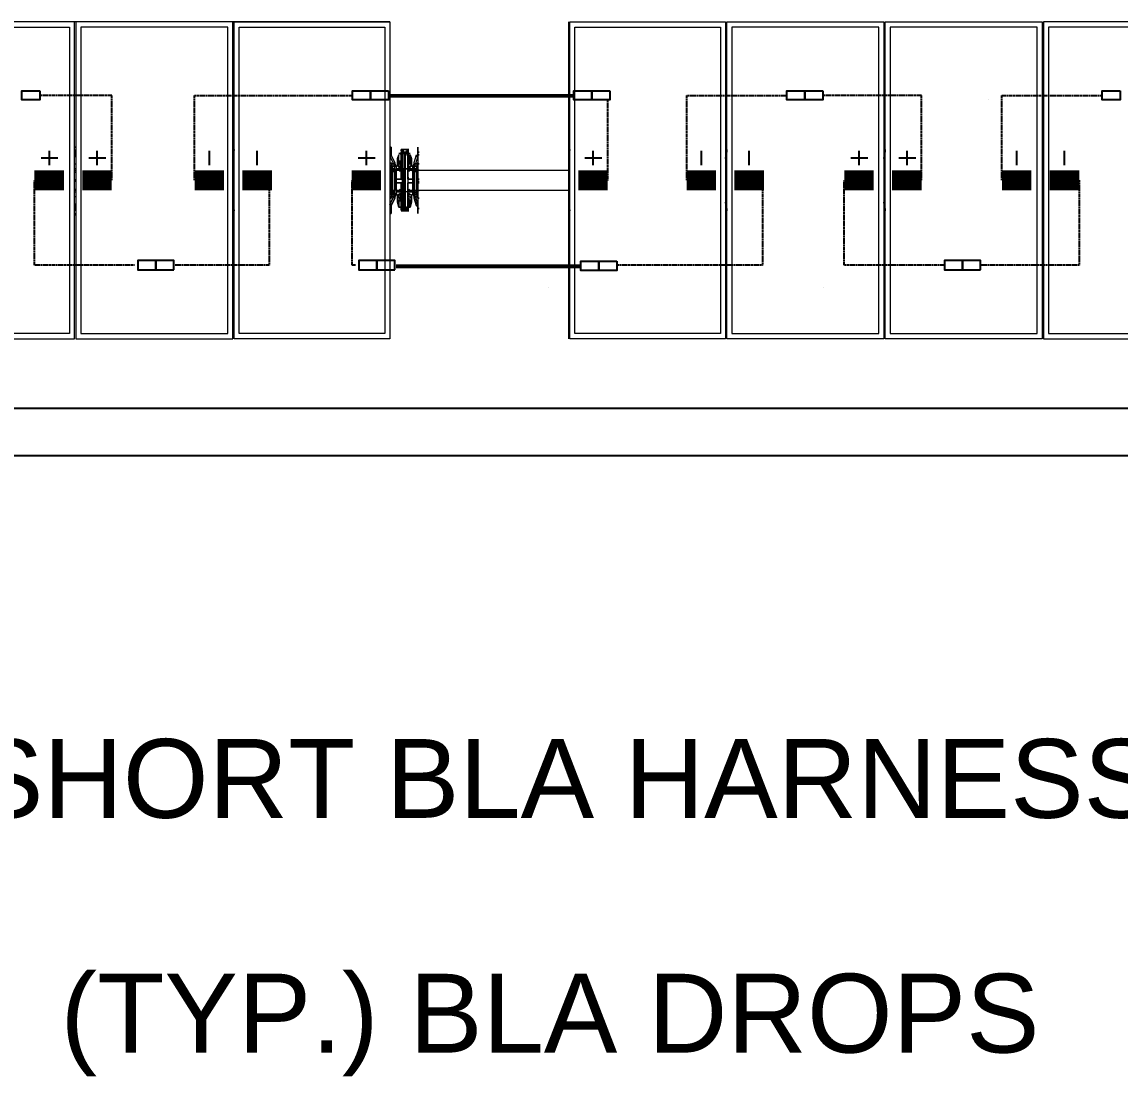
# Model space of a CAD drawing. Header units: feet. Extents: x -12372 to 90117, y -14865 to 4121.
# Drawn here: x 5801.8 to 6080.3, y 1176 to 1447.3 of the extents above; entities that cross this region are included whole.
import ezdxf
from ezdxf import colors
from ezdxf.entities.mleader import LeaderData, LeaderLine
from ezdxf.lldxf.tags import DXFTag
from ezdxf.math import Vec2, Vec3

# ---------------------------------------------------------------- set-up
doc = ezdxf.new("R2010")
doc.units = ezdxf.units.FT
doc.header["$MEASUREMENT"] = 0
doc.linetypes.add('HIDDEN', pattern=[0.375, 0.25, -0.125])
for name, color, linetype in [('E-DC HARNESS-NEG', 170, 'DC HARNESS CABLE'), ('E-DC HARNESS-POS', 10, 'DC HARNESS CABLE'), ('E-HARN-COMP', 8, 'Continuous'), ('E-TRNK-CABL-NEG', 6, 'HIDDEN'), ('E-TRUNK-CABLE-POS', 6, 'HIDDEN'), ('G-ANNO-TEXT', 1, 'Continuous'), ('Polarity-Text', 7, 'Continuous')]:
    doc.layers.add(name, color=color, linetype=linetype)
doc.styles.add('NEI-A', font='arial.ttf')
doc.styles.get("Standard").update_dxf_attribs({"font": 'arial.ttf'})
tags = doc.linetypes.add('DC HARNESS CABLE', pattern='A,0.5,-0.2,["DH",Standard,S=0.1,R=0,X=-0.1,Y=-0.05],-0.2', length=0.9).pattern_tags.tags
tags[6] = DXFTag(74, 10)

# ---------------------------------------------------------------- blocks, each defined once
blk = doc.blocks.new('A$C47dfd34d')
at = {"lineweight": 5}
for points in [[(8.1263, 0.4133), (6.0664, 0.4133)], [(8.3597, 0.4133), (8.3597, 0)], [(7.7147, 0.235), (7.7164, 0.2467), (7.7164, 0.2433)], [(7.9213, 0.2467), (7.9213, 0.2433)], [(7.923, 0.2467), (7.9213, 0.235)], [(8.1297, 0.22), (8.1297, 0.2217), (8.1313, 0.2217), (8.1297, 0.2217), (8.1297, 0.22), (8.1313, 0.2183), (8.1313, 0.22), (8.133, 0.22), (8.133, 0.2217), (8.1313, 0.2217), (8.133, 0.2217), (8.1313, 0.2217), (8.1297, 0.2217), (8.1313, 0.2217), (8.133, 0.2217), (8.133, 0.22), (8.133, 0.2183), (8.133, 0.1933), (8.133, 0.2183), (8.133, 0.22), (8.1313, 0.22), (8.133, 0.22), (8.1313, 0.22), (8.133, 0.22), (8.1313, 0.22), (8.133, 0.22), (8.1313, 0.22), (8.133, 0.22), (8.1313, 0.22), (8.133, 0.22), (8.133, 0.2217), (8.133, 0.225), (8.1347, 0.225), (8.133, 0.2283), (8.133, 0.23), (8.133, 0.2283), (8.1313, 0.2283), (8.133, 0.2283), (8.133, 0.23), (8.128, 0.24), (8.1263, 0.24), (8.128, 0.24), (8.128, 0.2433), (8.128, 0.25), (8.1263, 0.25), (8.128, 0.25), (8.128, 0.2433), (8.128, 0.24), (8.128, 0.2383), (8.1263, 0.2383), (8.1313, 0.2283), (8.133, 0.225), (8.1297, 0.225), (8.1297, 0.2233), (8.1297, 0.2217), (8.1297, 0.2233), (8.128, 0.2233), (8.128, 0.225), (8.128, 0.2233), (8.128, 0.1883), (8.1297, 0.1883), (8.1297, 0.1867), (8.1297, 0.1883), (8.128, 0.1883), (8.1263, 0.1867), (8.128, 0.1883), (8.1297, 0.1883), (8.1297, 0.19), (8.1313, 0.19), (8.133, 0.1917), (8.133, 0.1933), (8.1313, 0.1933), (8.1297, 0.1933), (8.1297, 0.1917), (8.1297, 0.1933), (8.1297, 0.1917), (8.1297, 0.19), (8.1313, 0.19), (8.1297, 0.19), (8.1297, 0.1917), (8.1297, 0.19), (8.1313, 0.19), (8.133, 0.19), (8.133, 0.1883), (8.133, 0.19)], [(8.1413, 0.245), (8.143, 0.245), (8.1447, 0.245), (8.143, 0.245), (8.1413, 0.245), (8.143, 0.245), (8.1447, 0.2433), (8.143, 0.245), (8.143, 0.2467), (8.1413, 0.2467), (8.143, 0.2467), (8.1497, 0.2467)], [(8.1463, 0.2433), (8.1463, 0.24), (8.1447, 0.24), (8.1463, 0.24), (8.1463, 0.2433), (8.1447, 0.2433), (8.1463, 0.2433), (8.1447, 0.2433), (8.1463, 0.2433), (8.148, 0.2433), (8.1463, 0.2433), (8.1447, 0.2433), (8.1463, 0.2433), (8.1447, 0.2433), (8.1463, 0.2433), (8.148, 0.2433), (8.1497, 0.2433), (8.148, 0.2433), (8.1497, 0.2433), (8.1497, 0.235), (8.1497, 0.2433), (8.1497, 0.245), (8.1497, 0.2467), (8.1497, 0.245), (8.1497, 0.2467), (8.143, 0.2467), (8.1413, 0.2467), (8.1413, 0.245), (8.143, 0.245), (8.1447, 0.2433), (8.1447, 0.2417), (8.1447, 0.2433), (8.143, 0.245), (8.1413, 0.245), (8.1413, 0.2467), (8.1413, 0.245), (8.1413, 0.2433), (8.1413, 0.235), (8.1413, 0.2433), (8.1413, 0.235), (8.1413, 0.2433)], [(8.143, 0.245), (8.1413, 0.245), (8.1413, 0.2433), (8.143, 0.2433), (8.1413, 0.2433), (8.143, 0.2433), (8.1447, 0.2433), (8.1463, 0.2433), (8.148, 0.2433), (8.1497, 0.2433), (8.148, 0.2433), (8.1497, 0.2433), (8.148, 0.2433), (8.1497, 0.2433), (8.1497, 0.235), (8.1497, 0.2433), (8.148, 0.2433), (8.1463, 0.2433)], [(8.1413, 0.245), (8.1413, 0.245)], [(8.1413, 0.245), (8.1413, 0.245)], [(8.1513, 0.2467), (8.1497, 0.2467), (8.1497, 0.245), (8.148, 0.245), (8.148, 0.2433), (8.1463, 0.2433), (8.1463, 0.2417), (8.1463, 0.2433), (8.148, 0.2433), (8.148, 0.245), (8.1497, 0.245), (8.1497, 0.2467), (8.1497, 0.245), (8.148, 0.245), (8.148, 0.2433)], [(8.1497, 0.2467), (8.1497, 0.245)], [(8.1497, 0.245), (8.1497, 0.2467)], [(8.1497, 0.245), (8.1497, 0.245)], [(8.1497, 0.245), (8.1497, 0.245)], [(8.1497, 0.245), (8.1497, 0.245)], [(8.1497, 0.245), (8.1497, 0.245)], [(8.163, 0.25), (8.163, 0.1633)], [(8.3597, 0.2467), (8.3597, 0.2433)], [(8.3613, 0.2467), (8.3597, 0.235)], [(8.5647, 0.235), (8.5663, 0.2467), (8.5663, 0.2433)], [(8.7713, 0.235), (8.773, 0.2467), (8.773, 0.2433)], [(8.978, 0.2467), (8.978, 0.2433)], [(8.9796, 0.2467), (8.978, 0.235)], [(8.1263, 0.2433), (8.128, 0.2433), (8.1263, 0.2433)], [(8.1263, 0.2433), (8.128, 0.2433), (8.1263, 0.2433)], [(8.128, 0.24), (8.128, 0.24)], [(8.128, 0.24), (8.128, 0.24)], [(8.1363, 0.235), (8.1363, 0.225)], [(8.1363, 0.235), (8.1363, 0.225)], [(8.1413, 0.2317), (8.138, 0.2317), (8.138, 0.24)], [(8.138, 0.2317), (8.138, 0.24)], [(8.138, 0.235), (8.138, 0.235)], [(8.138, 0.235), (8.138, 0.235)], [(8.1413, 0.2317), (8.138, 0.2317)], [(8.1397, 0.24), (8.1397, 0.24)], [(8.1397, 0.24), (8.1397, 0.24)], [(8.1413, 0.2433), (8.143, 0.2433)], [(8.1413, 0.2417), (8.143, 0.2417)], [(8.143, 0.2433), (8.1447, 0.2433)], [(8.1447, 0.2433), (8.143, 0.2433)], [(8.143, 0.2433), (8.1447, 0.2433)], [(8.143, 0.2433), (8.1447, 0.2433)], [(8.143, 0.2433), (8.1447, 0.2433)], [(8.1497, 0.22), (8.1563, 0.22), (8.1497, 0.22), (8.1513, 0.22), (8.1513, 0.2217), (8.1497, 0.2217), (8.1513, 0.2217), (8.1497, 0.2217), (8.1497, 0.1917), (8.1463, 0.1917), (8.1463, 0.2217), (8.1497, 0.2217), (8.1497, 0.2417), (8.1463, 0.2417), (8.1463, 0.2217), (8.1447, 0.2217), (8.1447, 0.1917), (8.143, 0.1917), (8.143, 0.2217), (8.143, 0.2417), (8.1447, 0.2417), (8.1447, 0.2217), (8.143, 0.2217), (8.143, 0.1917), (8.1447, 0.1917), (8.1447, 0.2217), (8.1463, 0.2217), (8.1463, 0.2417), (8.1497, 0.2417), (8.1497, 0.2217), (8.1463, 0.2217), (8.1463, 0.24), (8.148, 0.24), (8.1463, 0.24), (8.1463, 0.2217), (8.1463, 0.1717), (8.148, 0.1717), (8.1463, 0.1717), (8.1463, 0.1917), (8.1447, 0.1917), (8.1447, 0.1717), (8.143, 0.1717), (8.143, 0.1917), (8.143, 0.1717), (8.1447, 0.1717), (8.1447, 0.1917), (8.1463, 0.1917), (8.1463, 0.1717), (8.1497, 0.1717), (8.1497, 0.1917)], [(8.1447, 0.2433), (8.1463, 0.2433)], [(8.1463, 0.2433), (8.148, 0.2433), (8.1463, 0.2433)], [(8.1463, 0.2433), (8.148, 0.2433), (8.1463, 0.2433)], [(8.1463, 0.2417), (8.148, 0.2417)], [(8.1463, 0.2417), (8.148, 0.2417)], [(8.1497, 0.2433), (8.1497, 0.2417)], [(8.1497, 0.2433), (8.1497, 0.2417)], [(8.153, 0.23), (8.1547, 0.225), (8.153, 0.225), (8.153, 0.2233), (8.1513, 0.2233), (8.1497, 0.2233), (8.1513, 0.2233), (8.1513, 0.2283), (8.1513, 0.2317), (8.1513, 0.2417), (8.1497, 0.2417)], [(8.1547, 0.2267), (8.1547, 0.225), (8.1563, 0.225), (8.1547, 0.225), (8.1547, 0.235), (8.1547, 0.225), (8.153, 0.225), (8.153, 0.2233), (8.1513, 0.2233), (8.1513, 0.2283), (8.1497, 0.2283), (8.1513, 0.2283), (8.153, 0.2283), (8.153, 0.23), (8.153, 0.2317), (8.153, 0.23), (8.153, 0.2283), (8.1513, 0.2283), (8.1513, 0.2317), (8.1513, 0.2417), (8.1497, 0.2417)], [(8.1547, 0.2267), (8.1547, 0.225), (8.1547, 0.235), (8.153, 0.24), (8.153, 0.2317), (8.1513, 0.2317), (8.153, 0.2317), (8.153, 0.24), (8.1547, 0.235), (8.1547, 0.225), (8.153, 0.23)], [(8.153, 0.235), (8.153, 0.235)], [(8.153, 0.235), (8.153, 0.235)], [(8.163, 0.2283), (8.1613, 0.225), (8.158, 0.225), (8.1597, 0.2283), (8.158, 0.2283), (8.158, 0.23), (8.1613, 0.24), (8.1613, 0.2383), (8.163, 0.2383), (8.1597, 0.2283), (8.158, 0.2283), (8.1563, 0.225), (8.158, 0.225), (8.1563, 0.225), (8.1563, 0.1883)], [(8.158, 0.2283), (8.158, 0.23)], [(8.158, 0.2283), (8.158, 0.23)], [(8.163, 0.2433), (8.163, 0.2433)], [(8.163, 0.24), (8.163, 0.24)], [(8.163, 0.24), (8.163, 0.24)], [(7.7147, 0.2283), (7.7164, 0.2283)], [(7.7164, 0.2217), (7.7147, 0.2217)], [(7.7147, 0.22), (7.7164, 0.22)], [(7.7164, 0.2167), (7.7147, 0.2167), (7.7164, 0.2183)], [(7.9213, 0.2283), (7.923, 0.2283)], [(7.923, 0.2217), (7.9213, 0.2217)], [(7.9213, 0.22), (7.923, 0.22)], [(7.923, 0.2167), (7.9213, 0.2167), (7.923, 0.2183)], [(8.133, 0.19), (8.133, 0.1917), (8.133, 0.1933), (8.1313, 0.1933), (8.1297, 0.1933), (8.1297, 0.1917), (8.1297, 0.19), (8.1297, 0.1883), (8.128, 0.1883), (8.128, 0.2233), (8.1297, 0.2233), (8.1297, 0.225), (8.133, 0.225), (8.1313, 0.2283), (8.133, 0.2283), (8.1347, 0.225), (8.133, 0.225), (8.1347, 0.225), (8.1347, 0.1883), (8.133, 0.1883), (8.1347, 0.1883), (8.133, 0.185), (8.1313, 0.185), (8.1263, 0.175), (8.1313, 0.185)], [(8.1297, 0.2217), (8.1297, 0.22)], [(8.1297, 0.2217), (8.1297, 0.22)], [(8.1297, 0.2217), (8.1297, 0.2217)], [(8.1297, 0.2217), (8.1297, 0.2217)], [(8.1313, 0.22), (8.1313, 0.2183), (8.1297, 0.22)], [(8.1297, 0.22), (8.1297, 0.22)], [(8.1297, 0.22), (8.1313, 0.22)], [(8.1297, 0.22), (8.1297, 0.22)], [(8.1297, 0.2183), (8.1297, 0.2183)], [(8.1297, 0.2183), (8.1297, 0.2183)], [(8.1313, 0.225), (8.1313, 0.225)], [(8.1313, 0.225), (8.1313, 0.225)], [(8.1313, 0.2217), (8.1313, 0.2217)], [(8.1313, 0.2217), (8.1313, 0.2217)], [(8.1313, 0.22), (8.133, 0.22)], [(8.1313, 0.22), (8.133, 0.22)], [(8.1313, 0.22), (8.133, 0.22)], [(8.1313, 0.22), (8.133, 0.22)], [(8.1313, 0.22), (8.133, 0.22)], [(8.1313, 0.22), (8.133, 0.22)], [(8.133, 0.22), (8.1313, 0.22)], [(8.1313, 0.2183), (8.1313, 0.2183)], [(8.1313, 0.2183), (8.1313, 0.2183)], [(8.133, 0.2217), (8.133, 0.225)], [(8.1347, 0.225), (8.1347, 0.1883), (8.133, 0.1883)], [(8.1347, 0.225), (8.133, 0.225)], [(8.133, 0.225), (8.133, 0.225)], [(8.133, 0.2217), (8.133, 0.2217)], [(8.133, 0.22), (8.133, 0.2217)], [(8.133, 0.2217), (8.133, 0.2217)], [(8.133, 0.22), (8.133, 0.22)], [(8.133, 0.22), (8.133, 0.22)], [(8.133, 0.2183), (8.133, 0.2183)], [(8.133, 0.2183), (8.133, 0.2183)], [(8.1397, 0.2217), (8.1413, 0.2217), (8.1397, 0.2217), (8.1413, 0.2217), (8.1397, 0.2217), (8.1413, 0.2217), (8.1347, 0.2217)], [(8.1347, 0.22), (8.1413, 0.22), (8.1347, 0.22), (8.138, 0.22), (8.1397, 0.2183)], [(8.1413, 0.22), (8.1397, 0.22), (8.1397, 0.2217), (8.1413, 0.2217)], [(8.1563, 0.2217), (8.1497, 0.2217), (8.1497, 0.1917), (8.1463, 0.1917), (8.1463, 0.1717), (8.1497, 0.1717), (8.1497, 0.1917), (8.1513, 0.1917), (8.153, 0.1917), (8.1563, 0.1917), (8.1497, 0.1917), (8.1513, 0.1917), (8.153, 0.1917), (8.1513, 0.1917)], [(8.1463, 0.1917), (8.1463, 0.2217), (8.1463, 0.1917)], [(8.1513, 0.2233), (8.153, 0.225)], [(8.1513, 0.2233), (8.153, 0.225)], [(8.1563, 0.22), (8.153, 0.22), (8.1513, 0.2183)], [(8.1547, 0.1883), (8.1547, 0.1867), (8.1547, 0.1883), (8.1547, 0.1783), (8.153, 0.1717), (8.1547, 0.1783), (8.1547, 0.1883), (8.1547, 0.1783), (8.1547, 0.1883), (8.1563, 0.1883), (8.158, 0.1883), (8.1563, 0.1883), (8.158, 0.185), (8.1597, 0.185), (8.158, 0.1883), (8.163, 0.1883), (8.163, 0.1867), (8.163, 0.1883), (8.163, 0.1867), (8.163, 0.1883), (8.1613, 0.1883), (8.163, 0.185), (8.1597, 0.185), (8.158, 0.185), (8.158, 0.1833), (8.1613, 0.1733), (8.163, 0.1733), (8.163, 0.175), (8.1597, 0.185), (8.163, 0.185), (8.1613, 0.1883), (8.1613, 0.1867), (8.1613, 0.1883), (8.1613, 0.19), (8.1613, 0.1917), (8.1613, 0.19), (8.1597, 0.19), (8.1613, 0.19), (8.1597, 0.19), (8.1613, 0.19), (8.1613, 0.1917), (8.1597, 0.1917), (8.1613, 0.1917), (8.1597, 0.1917), (8.1613, 0.1917), (8.1597, 0.1917), (8.1613, 0.1917), (8.1597, 0.1917), (8.1613, 0.1917), (8.1597, 0.1917), (8.1613, 0.1917), (8.1597, 0.1917), (8.1613, 0.1917), (8.1597, 0.1917), (8.1613, 0.1917), (8.1597, 0.1917), (8.1613, 0.1917), (8.1597, 0.1917), (8.1613, 0.1917), (8.1613, 0.1933), (8.1613, 0.1917), (8.1613, 0.19), (8.1597, 0.19), (8.158, 0.1917), (8.158, 0.1933), (8.1597, 0.1933), (8.1613, 0.1933), (8.1613, 0.2183), (8.1613, 0.1933), (8.158, 0.1933), (8.158, 0.1917), (8.158, 0.1933), (8.158, 0.2183), (8.1597, 0.2183), (8.1613, 0.2183), (8.1613, 0.22), (8.1613, 0.2217), (8.158, 0.2217), (8.158, 0.22), (8.1597, 0.22), (8.1613, 0.22), (8.1597, 0.22), (8.1613, 0.22), (8.1597, 0.22), (8.1613, 0.22), (8.1597, 0.22), (8.1613, 0.22), (8.163, 0.22), (8.1647, 0.22), (8.163, 0.22), (8.3597, 0.22), (8.3613, 0.22)], [(8.1547, 0.2217), (8.1547, 0.2217)], [(8.1547, 0.2183), (8.1547, 0.2183)], [(8.1547, 0.2183), (8.1547, 0.2183)], [(8.158, 0.22), (8.158, 0.2183), (8.158, 0.1933), (8.158, 0.1917), (8.1597, 0.19), (8.158, 0.19), (8.158, 0.1917), (8.158, 0.19), (8.158, 0.1883), (8.1563, 0.1883), (8.1563, 0.225), (8.158, 0.225), (8.1563, 0.225), (8.158, 0.2283), (8.1597, 0.2283), (8.158, 0.225), (8.1613, 0.225), (8.1613, 0.2233), (8.1613, 0.2217), (8.1613, 0.22), (8.1597, 0.2183), (8.1597, 0.22), (8.1613, 0.22)], [(8.1563, 0.225), (8.1563, 0.225)], [(8.1563, 0.225), (8.1563, 0.225)], [(8.158, 0.225), (8.158, 0.225)], [(8.158, 0.2217), (8.158, 0.2217)], [(8.158, 0.2217), (8.158, 0.2217)], [(8.158, 0.22), (8.158, 0.22)], [(8.158, 0.22), (8.158, 0.22)], [(8.158, 0.2183), (8.158, 0.2183)], [(8.158, 0.2183), (8.158, 0.2183)], [(8.1597, 0.2217), (8.1597, 0.2217)], [(8.1597, 0.2217), (8.1613, 0.2217), (8.1597, 0.2217)], [(8.1597, 0.2217), (8.1597, 0.2217)], [(8.1597, 0.22), (8.1613, 0.22)], [(8.1597, 0.22), (8.1613, 0.22)], [(8.1597, 0.22), (8.1613, 0.22)], [(8.1597, 0.22), (8.1613, 0.22)], [(8.1597, 0.22), (8.1613, 0.22)], [(8.1597, 0.22), (8.1613, 0.22)], [(8.1597, 0.22), (8.1613, 0.22)], [(8.1597, 0.22), (8.1613, 0.22)], [(8.1597, 0.22), (8.1613, 0.22)], [(8.1597, 0.2183), (8.1597, 0.2183)], [(8.1597, 0.2183), (8.1597, 0.2183)], [(8.1613, 0.225), (8.163, 0.2283)], [(8.1613, 0.225), (8.163, 0.225)], [(8.1613, 0.225), (8.163, 0.225)], [(8.1613, 0.225), (8.1613, 0.2233)], [(8.1613, 0.2217), (8.1613, 0.2233)], [(8.1613, 0.2217), (8.1613, 0.2217)], [(8.1613, 0.2217), (8.1613, 0.2217)], [(8.1613, 0.22), (8.1613, 0.2217)], [(8.1613, 0.22), (8.1613, 0.22)], [(8.1613, 0.22), (8.1613, 0.22)], [(8.1613, 0.2183), (8.1613, 0.2183)], [(8.1613, 0.2183), (8.1613, 0.2183)], [(8.163, 0.2267), (8.163, 0.225)], [(8.163, 0.2267), (8.163, 0.225)], [(8.3597, 0.2283), (8.3613, 0.2283)], [(8.3613, 0.2217), (8.3597, 0.2217)], [(8.3613, 0.2167), (8.3597, 0.2167), (8.3613, 0.2183)], [(8.5647, 0.2283), (8.5663, 0.2283)], [(8.5663, 0.2217), (8.5647, 0.2217)], [(8.5647, 0.22), (8.5663, 0.22)], [(8.5663, 0.2167), (8.5647, 0.2167), (8.5663, 0.2183)], [(8.7713, 0.2283), (8.773, 0.2283)], [(8.773, 0.2217), (8.7713, 0.2217)], [(8.7713, 0.22), (8.773, 0.22)], [(8.773, 0.2167), (8.7713, 0.2167), (8.773, 0.2183)], [(8.978, 0.2283), (8.9796, 0.2283)], [(8.9796, 0.2217), (8.978, 0.2217)], [(8.978, 0.22), (8.9796, 0.22)], [(8.9796, 0.2167), (8.978, 0.2167), (8.9796, 0.2183)], [(7.7147, 0.2067), (7.7164, 0.2083)], [(7.7164, 0.205), (7.7147, 0.205)], [(7.9213, 0.2067), (7.923, 0.2083)], [(7.923, 0.205), (7.9213, 0.205)], [(8.1413, 0.21), (8.143, 0.21)], [(8.1413, 0.21), (8.143, 0.21)], [(8.1413, 0.21), (8.143, 0.21)], [(8.1413, 0.21), (8.143, 0.21)], [(8.1413, 0.21), (8.143, 0.21)], [(8.1413, 0.2033), (8.143, 0.2033)], [(8.1497, 0.21), (8.1513, 0.21)], [(8.1497, 0.21), (8.1513, 0.21)], [(8.1497, 0.21), (8.1513, 0.21)], [(8.1497, 0.21), (8.1513, 0.21)], [(8.1497, 0.2083), (8.1497, 0.21)], [(8.1497, 0.21), (8.1513, 0.21)], [(8.1497, 0.21), (8.1497, 0.2083)], [(8.1497, 0.21), (8.1513, 0.21)], [(8.1497, 0.21), (8.1513, 0.21)], [(8.1497, 0.21), (8.1513, 0.21)], [(8.1497, 0.2033), (8.1497, 0.2), (8.1497, 0.1783), (8.1513, 0.1783), (8.1497, 0.1783), (8.1497, 0.2), (8.1497, 0.2033), (8.1497, 0.2), (8.1497, 0.2017), (8.1497, 0.2), (8.1497, 0.2033), (8.1563, 0.2033), (8.1497, 0.2033), (8.1513, 0.2033), (8.1497, 0.2033), (8.1513, 0.2033), (8.1497, 0.2033), (8.1513, 0.2033), (8.1497, 0.2033), (8.1513, 0.2033), (8.1497, 0.2033), (8.1513, 0.2033), (8.1497, 0.2033), (8.1513, 0.2033), (8.1497, 0.2033), (8.1513, 0.2033), (8.1497, 0.2033), (8.1497, 0.1767), (8.1513, 0.1767), (8.1497, 0.1767), (8.1497, 0.2033), (8.1513, 0.2033)], [(8.1563, 0.205), (8.158, 0.205)], [(8.3597, 0.2067), (8.3613, 0.2083)], [(8.3613, 0.205), (8.3597, 0.205)], [(8.5647, 0.2067), (8.5663, 0.2083)], [(8.5663, 0.205), (8.5647, 0.205)], [(8.7713, 0.2067), (8.773, 0.2083)], [(8.773, 0.205), (8.7713, 0.205)], [(8.978, 0.2067), (8.9796, 0.2083)], [(8.9796, 0.205), (8.978, 0.205)], [(7.7147, 0.195), (7.7164, 0.195)], [(7.7164, 0.1933), (7.7147, 0.1933)], [(7.7147, 0.1917), (7.7164, 0.1917)], [(7.9213, 0.195), (7.923, 0.195)], [(7.923, 0.1933), (7.9213, 0.1933)], [(7.9213, 0.1917), (7.923, 0.1917)], [(8.128, 0.185), (8.1297, 0.1883), (8.133, 0.1883), (8.1313, 0.185)], [(8.1297, 0.1933), (8.1297, 0.1933)], [(8.1313, 0.1933), (8.1297, 0.1933)], [(8.1297, 0.1933), (8.1297, 0.1933)], [(8.1313, 0.1933), (8.1297, 0.1933)], [(8.1297, 0.1917), (8.1297, 0.1917)], [(8.1297, 0.1917), (8.1297, 0.1917)], [(8.1297, 0.19), (8.1297, 0.19)], [(8.1297, 0.19), (8.1297, 0.19)], [(8.133, 0.1917), (8.133, 0.1933), (8.1313, 0.1933)], [(8.1313, 0.1933), (8.1313, 0.1933)], [(8.133, 0.1917), (8.133, 0.1933), (8.1313, 0.1933)], [(8.1313, 0.1933), (8.1313, 0.1933)], [(8.1313, 0.19), (8.1313, 0.19)], [(8.1313, 0.19), (8.1313, 0.19)], [(8.1313, 0.1883), (8.1313, 0.1883)], [(8.1313, 0.1883), (8.1313, 0.1883)], [(8.133, 0.1933), (8.133, 0.1933)], [(8.133, 0.1933), (8.133, 0.1933)], [(8.133, 0.1917), (8.133, 0.1917)], [(8.133, 0.1917), (8.133, 0.1917)], [(8.133, 0.19), (8.133, 0.19)], [(8.133, 0.19), (8.133, 0.19)], [(8.133, 0.1883), (8.133, 0.1883)], [(8.133, 0.185), (8.1347, 0.1883), (8.133, 0.1883)], [(8.133, 0.1883), (8.133, 0.1883)], [(8.138, 0.1917), (8.1347, 0.1917), (8.1413, 0.1917), (8.1397, 0.1917), (8.1413, 0.1917), (8.1397, 0.1917), (8.1413, 0.1917), (8.1397, 0.1917), (8.1413, 0.1917), (8.1397, 0.1917), (8.1413, 0.1917)], [(8.138, 0.1883), (8.1397, 0.19), (8.1397, 0.1883), (8.138, 0.1883), (8.138, 0.1867), (8.138, 0.1833), (8.138, 0.1867), (8.138, 0.1883), (8.1363, 0.1883), (8.1363, 0.1783), (8.1363, 0.1883), (8.138, 0.1883), (8.1397, 0.19), (8.138, 0.1883), (8.1397, 0.19), (8.138, 0.1883), (8.1397, 0.19), (8.1397, 0.1883), (8.1413, 0.1883), (8.1397, 0.1883), (8.1413, 0.185), (8.1397, 0.185), (8.1397, 0.1833), (8.138, 0.1833), (8.1397, 0.1833), (8.1397, 0.185), (8.1413, 0.185), (8.143, 0.185), (8.1413, 0.185), (8.1397, 0.1883), (8.138, 0.1883), (8.138, 0.1867), (8.138, 0.1883), (8.1363, 0.1883), (8.1363, 0.1783), (8.138, 0.1717), (8.1363, 0.1783), (8.1363, 0.1883)], [(8.138, 0.1933), (8.1397, 0.195)], [(8.1513, 0.195), (8.153, 0.1933)], [(8.1597, 0.19), (8.158, 0.19), (8.158, 0.1883), (8.1563, 0.1883), (8.158, 0.185), (8.158, 0.1833), (8.158, 0.185), (8.1597, 0.185), (8.163, 0.175), (8.163, 0.1733), (8.1613, 0.1733), (8.158, 0.1833), (8.158, 0.185), (8.1597, 0.185), (8.158, 0.1883), (8.1613, 0.1883), (8.1613, 0.19)], [(8.1563, 0.1883), (8.1563, 0.1883)], [(8.1563, 0.1883), (8.1563, 0.1883)], [(8.158, 0.1933), (8.158, 0.1933)], [(8.158, 0.1933), (8.158, 0.1933)], [(8.158, 0.1917), (8.158, 0.1917)], [(8.158, 0.1917), (8.158, 0.1917)], [(8.158, 0.19), (8.158, 0.19)], [(8.158, 0.19), (8.158, 0.19)], [(8.158, 0.1883), (8.158, 0.1883)], [(8.158, 0.1883), (8.158, 0.1883)], [(8.1597, 0.1933), (8.1597, 0.1933)], [(8.1613, 0.1933), (8.1597, 0.1933)], [(8.1597, 0.1933), (8.1597, 0.1933)], [(8.1597, 0.19), (8.1597, 0.19)], [(8.1597, 0.19), (8.1597, 0.19)], [(8.1613, 0.1933), (8.1613, 0.1933)], [(8.1613, 0.1933), (8.1613, 0.1933)], [(8.1613, 0.1917), (8.1613, 0.1917)], [(8.1613, 0.1917), (8.1613, 0.1917)], [(8.1613, 0.19), (8.1613, 0.19)], [(8.1613, 0.19), (8.1613, 0.19)], [(8.3613, 0.1933), (8.3597, 0.1933), (8.163, 0.1933)], [(8.3597, 0.195), (8.3613, 0.195)], [(8.3597, 0.1917), (8.3613, 0.1917)], [(8.5647, 0.195), (8.5663, 0.195)], [(8.5663, 0.1933), (8.5647, 0.1933)], [(8.5647, 0.1917), (8.5663, 0.1917)], [(8.7713, 0.195), (8.773, 0.195)], [(8.773, 0.1933), (8.7713, 0.1933)], [(8.7713, 0.1917), (8.773, 0.1917)], [(8.978, 0.195), (8.9796, 0.195)], [(8.9796, 0.1933), (8.978, 0.1933)], [(8.978, 0.1917), (8.9796, 0.1917)], [(7.7164, 0.185), (7.7147, 0.185)], [(7.7164, 0.17), (7.7164, 0.1667), (7.7147, 0.1783)], [(7.923, 0.185), (7.9213, 0.185)], [(7.9213, 0.1783), (7.923, 0.1667)], [(8.1263, 0.1817), (8.128, 0.1683)], [(8.1313, 0.185), (8.128, 0.185)], [(8.128, 0.1733), (8.128, 0.1733)], [(8.128, 0.1733), (8.128, 0.1733)], [(8.133, 0.185), (8.1313, 0.185)], [(8.133, 0.185), (8.133, 0.1833)], [(8.133, 0.185), (8.133, 0.1833)], [(8.138, 0.1783), (8.138, 0.1783)], [(8.138, 0.1783), (8.138, 0.1783)], [(8.1463, 0.1683), (8.1447, 0.1683), (8.1463, 0.1683), (8.1447, 0.1683), (8.143, 0.1683), (8.1447, 0.1683), (8.143, 0.1683), (8.1447, 0.1683), (8.143, 0.1683), (8.1413, 0.1683), (8.1413, 0.1667), (8.143, 0.1683), (8.1447, 0.1683), (8.1447, 0.1717), (8.1463, 0.1717), (8.1463, 0.1683), (8.148, 0.1683), (8.1497, 0.1683), (8.148, 0.1683), (8.1497, 0.1667), (8.1513, 0.1667), (8.1497, 0.1667), (8.148, 0.1683), (8.1497, 0.1667), (8.1497, 0.1683), (8.1497, 0.17), (8.148, 0.17), (8.1497, 0.17), (8.1513, 0.17), (8.1497, 0.17), (8.1497, 0.1683), (8.1513, 0.1683), (8.1497, 0.1683), (8.1497, 0.1717), (8.1513, 0.1717), (8.153, 0.1717), (8.153, 0.18), (8.153, 0.1817), (8.153, 0.18), (8.1513, 0.18), (8.1513, 0.1717), (8.1497, 0.1717), (8.1497, 0.1683), (8.1497, 0.1667), (8.148, 0.1667), (8.1497, 0.1667), (8.148, 0.1683), (8.1463, 0.1683), (8.1447, 0.1683)], [(8.153, 0.1783), (8.153, 0.1783)], [(8.153, 0.1783), (8.153, 0.1783)], [(8.163, 0.1733), (8.163, 0.1733)], [(8.163, 0.1733), (8.163, 0.1733)], [(8.3613, 0.185), (8.3597, 0.185)], [(8.3597, 0.1783), (8.3613, 0.1667)], [(8.5663, 0.185), (8.5647, 0.185)], [(8.5663, 0.17), (8.5663, 0.1667), (8.5647, 0.1783)], [(8.773, 0.185), (8.7713, 0.185)], [(8.773, 0.17), (8.773, 0.1667), (8.7713, 0.1783)], [(8.9796, 0.185), (8.978, 0.185)], [(8.978, 0.1783), (8.9796, 0.1667)], [(7.7147, 0.1633), (7.7164, 0.1633)], [(7.7147, 0.1617), (7.7164, 0.1617)], [(7.7164, 0.1667), (7.7164, 0.1667)], [(7.9213, 0.17), (7.9213, 0.1667)], [(7.9213, 0.1667), (7.9213, 0.1667)], [(7.9213, 0.1633), (7.923, 0.1633)], [(7.9213, 0.1617), (7.923, 0.1617)], [(8.1263, 0.17), (8.128, 0.17), (8.1263, 0.17)], [(8.1263, 0.17), (8.128, 0.17), (8.1263, 0.17)], [(8.128, 0.17), (8.128, 0.17)], [(8.128, 0.1667), (8.128, 0.1683), (8.128, 0.17)], [(8.128, 0.1667), (8.128, 0.1667)], [(8.1397, 0.1717), (8.1397, 0.1717)], [(8.1397, 0.1717), (8.1397, 0.1717)], [(8.1413, 0.1667), (8.1413, 0.1667)], [(8.1413, 0.1667), (8.143, 0.1667)], [(8.143, 0.1667), (8.1413, 0.1667)], [(8.1413, 0.1667), (8.1413, 0.1667)], [(8.143, 0.17), (8.1447, 0.17)], [(8.143, 0.17), (8.1447, 0.17)], [(8.1447, 0.17), (8.1463, 0.17)], [(8.1447, 0.17), (8.1463, 0.17)], [(8.1447, 0.17), (8.1463, 0.17)], [(8.1447, 0.17), (8.1463, 0.17)], [(8.1463, 0.17), (8.148, 0.17)], [(8.1463, 0.17), (8.148, 0.17)], [(8.1497, 0.1683), (8.1497, 0.1683)], [(8.1497, 0.1683), (8.1497, 0.1683)], [(8.1497, 0.1667), (8.1497, 0.1667)], [(8.1497, 0.1667), (8.1513, 0.1667)], [(8.1497, 0.1667), (8.1497, 0.1667)], [(8.1497, 0.1667), (8.1513, 0.1667)], [(8.153, 0.1717), (8.153, 0.1717)], [(8.163, 0.17), (8.163, 0.17)], [(8.3597, 0.17), (8.3597, 0.1667)], [(8.3597, 0.1667), (8.3597, 0.1667)], [(8.3597, 0.1633), (8.3613, 0.1633)], [(8.3597, 0.1617), (8.3613, 0.1617)], [(8.5647, 0.1633), (8.5663, 0.1633)], [(8.5647, 0.1617), (8.5663, 0.1617)], [(8.5663, 0.1667), (8.5663, 0.1667)], [(8.7713, 0.1633), (8.773, 0.1633)], [(8.7713, 0.1617), (8.773, 0.1617)], [(8.773, 0.1667), (8.773, 0.1667)], [(8.978, 0.17), (8.978, 0.1667)], [(8.978, 0.1667), (8.978, 0.1667)], [(8.978, 0.1633), (8.9796, 0.1633)], [(8.978, 0.1617), (8.9796, 0.1617)]]:
    blk.add_lwpolyline(points, dxfattribs=at)
for points in [[(7.5097, 0.4133), (7.5097, 0), (7.7147, 0), (7.7147, 0.4133)], [(7.708, 0.4067), (7.708, 0.0067), (7.5164, 0.0067), (7.5164, 0.4067)], [(7.9213, 0.4133), (7.7164, 0.4133), (7.7164, 0), (7.9213, 0)], [(7.723, 0.0067), (7.9147, 0.0067), (7.9147, 0.4067), (7.723, 0.4067)], [(7.923, 0), (7.923, 0.4133), (8.1263, 0.4133), (8.1263, 0)], [(7.9297, 0.0067), (7.9297, 0.4067), (8.1197, 0.4067), (8.1197, 0.0067)], [(8.5647, 0.4133), (8.5647, 0), (8.3613, 0), (8.3613, 0.4133)], [(8.368, 0.4067), (8.558, 0.4067), (8.558, 0.0067), (8.368, 0.0067)], [(8.5663, 0.4133), (8.7713, 0.4133), (8.7713, 0), (8.5663, 0)], [(8.573, 0.4067), (8.573, 0.0067), (8.7646, 0.0067), (8.7646, 0.4067)], [(8.773, 0.4133), (8.978, 0.4133), (8.978, 0), (8.773, 0)], [(8.7796, 0.4067), (8.7796, 0.0067), (8.9713, 0.0067), (8.9713, 0.4067)], [(8.9796, 0), (9.1846, 0), (9.1846, 0.4133), (8.9796, 0.4133)], [(8.9863, 0.0067), (9.1763, 0.0067), (9.1763, 0.4067), (8.9863, 0.4067)], [(7.7164, 0.25), (7.7147, 0.25)], [(7.923, 0.25), (7.9213, 0.25)], [(8.143, 0.245), (8.143, 0.2467), (8.1413, 0.2467), (8.1413, 0.245)], [(8.148, 0.245), (8.148, 0.2433), (8.1497, 0.2433), (8.1513, 0.2433), (8.1497, 0.2433), (8.1513, 0.2433), (8.1497, 0.2433), (8.1513, 0.2433), (8.1497, 0.2433), (8.1497, 0.245), (8.1513, 0.245), (8.1497, 0.245)], [(8.1647, 0.2433), (8.163, 0.2433), (8.163, 0.24), (8.1647, 0.24), (8.163, 0.24), (8.163, 0.2433), (8.163, 0.25), (8.163, 0.2433)], [(8.3613, 0.25), (8.3597, 0.25)], [(8.5663, 0.25), (8.5647, 0.25)], [(8.773, 0.25), (8.7713, 0.25)], [(8.9796, 0.25), (8.978, 0.25)], [(8.1263, 0.2267), (8.128, 0.225), (8.1297, 0.225), (8.128, 0.2283), (8.1313, 0.2283), (8.133, 0.2283), (8.133, 0.23), (8.128, 0.24), (8.128, 0.2383), (8.1263, 0.2383), (8.1313, 0.2283), (8.128, 0.2283), (8.1297, 0.225), (8.128, 0.225)], [(8.128, 0.2283), (8.1263, 0.2283), (8.128, 0.2283), (8.128, 0.23)], [(8.138, 0.24), (8.1363, 0.235), (8.1363, 0.225), (8.138, 0.225), (8.138, 0.2267), (8.138, 0.225), (8.1363, 0.225), (8.1363, 0.235)], [(8.1413, 0.2317), (8.1413, 0.2417), (8.138, 0.2417), (8.1413, 0.2417), (8.1413, 0.2317), (8.143, 0.2317)], [(8.143, 0.2283), (8.1413, 0.2283), (8.1397, 0.2233), (8.138, 0.2233), (8.138, 0.23), (8.138, 0.2233), (8.1397, 0.2233), (8.1413, 0.2283), (8.138, 0.2283), (8.138, 0.23), (8.138, 0.2317), (8.138, 0.23), (8.138, 0.2283), (8.1413, 0.2283)], [(8.1397, 0.2317), (8.1397, 0.2283)], [(8.143, 0.2433), (8.1413, 0.2433), (8.143, 0.2433), (8.1447, 0.2433), (8.143, 0.2433), (8.143, 0.2417)], [(8.143, 0.2117), (8.1413, 0.2117), (8.1413, 0.2367), (8.143, 0.2367), (8.1413, 0.2367), (8.1413, 0.2117)], [(8.1413, 0.2117), (8.1413, 0.2083), (8.1413, 0.21), (8.143, 0.21), (8.1413, 0.21), (8.1413, 0.2083), (8.1413, 0.2117), (8.1413, 0.21), (8.1413, 0.2117), (8.1413, 0.235), (8.143, 0.235), (8.1413, 0.235), (8.1413, 0.2117), (8.1413, 0.21)], [(8.1447, 0.2433), (8.143, 0.2433)], [(8.1447, 0.2417), (8.1447, 0.2217), (8.143, 0.2217), (8.143, 0.2417)], [(8.1513, 0.2367), (8.1497, 0.2367), (8.1497, 0.2117), (8.1497, 0.2083), (8.1497, 0.2117), (8.1497, 0.21), (8.1497, 0.2117), (8.1497, 0.235), (8.1513, 0.235), (8.1497, 0.235), (8.1497, 0.2117), (8.1497, 0.21), (8.1497, 0.2117), (8.1497, 0.2367)], [(8.1513, 0.2317), (8.1497, 0.2317)], [(8.153, 0.2417), (8.1513, 0.2417)], [(8.163, 0.2283), (8.163, 0.23), (8.163, 0.2283), (8.1647, 0.2283), (8.163, 0.2283), (8.1597, 0.2283), (8.158, 0.2283), (8.158, 0.23), (8.1613, 0.24), (8.1613, 0.2383), (8.163, 0.2383), (8.1597, 0.2283)], [(8.1263, 0.22), (8.128, 0.22)], [(8.1313, 0.2217), (8.1297, 0.22), (8.1313, 0.2183), (8.133, 0.22)], [(8.1313, 0.2217), (8.1297, 0.22), (8.1313, 0.2183), (8.133, 0.22)], [(8.1297, 0.1933), (8.1297, 0.2183), (8.1297, 0.22), (8.1297, 0.2183), (8.1313, 0.2183), (8.1297, 0.2183)], [(8.133, 0.22), (8.1313, 0.22)], [(8.133, 0.2183), (8.1313, 0.2183)], [(8.1413, 0.2233), (8.1397, 0.2233), (8.138, 0.225), (8.1397, 0.2233), (8.138, 0.225), (8.1363, 0.225), (8.138, 0.225), (8.1397, 0.2233), (8.1397, 0.225), (8.1397, 0.2233)], [(8.1397, 0.2233), (8.138, 0.225)], [(8.153, 0.225), (8.1513, 0.2233), (8.1513, 0.225), (8.1513, 0.2233), (8.153, 0.225), (8.1513, 0.2233)], [(8.153, 0.2217), (8.1513, 0.2217)], [(8.153, 0.2217), (8.1513, 0.2217)], [(8.158, 0.2217), (8.158, 0.225), (8.158, 0.2217), (8.158, 0.22), (8.158, 0.2217), (8.1597, 0.2217)], [(8.1597, 0.2217), (8.158, 0.22), (8.1597, 0.2183), (8.1613, 0.22)], [(8.1613, 0.2183), (8.1613, 0.22), (8.1613, 0.2217), (8.1597, 0.2217), (8.158, 0.2217), (8.158, 0.22), (8.1597, 0.22), (8.158, 0.22), (8.158, 0.2183), (8.1597, 0.2183)], [(8.1597, 0.2217), (8.158, 0.22), (8.1597, 0.2183), (8.1613, 0.22)], [(8.1597, 0.22), (8.1613, 0.22), (8.1597, 0.2183)], [(8.1613, 0.1883), (8.163, 0.1883), (8.163, 0.2233), (8.163, 0.225), (8.163, 0.2233), (8.1613, 0.2233), (8.163, 0.2233), (8.163, 0.1883)], [(8.1263, 0.2083), (8.128, 0.2083)], [(8.1263, 0.2083), (8.128, 0.2083)], [(8.128, 0.205), (8.1263, 0.205)], [(8.128, 0.2033), (8.1263, 0.2033)], [(8.1347, 0.2083), (8.143, 0.2083), (8.1347, 0.2083), (8.1347, 0.205)], [(8.143, 0.2033), (8.1347, 0.2033), (8.143, 0.2033), (8.1413, 0.2033), (8.1413, 0.2), (8.1413, 0.2033), (8.143, 0.2033), (8.1413, 0.2033), (8.143, 0.2033), (8.1413, 0.2033)], [(8.1413, 0.21), (8.1413, 0.2083), (8.1413, 0.21), (8.143, 0.21)], [(8.143, 0.21), (8.1413, 0.21)], [(8.143, 0.2033), (8.1413, 0.2033), (8.143, 0.2033), (8.1413, 0.2033), (8.143, 0.2033), (8.1413, 0.2033), (8.1413, 0.2), (8.1413, 0.2033), (8.1413, 0.2017), (8.1413, 0.2), (8.1413, 0.1783), (8.143, 0.1783), (8.1413, 0.1783), (8.1413, 0.2), (8.1413, 0.2017), (8.1413, 0.2033)], [(8.143, 0.2017), (8.1413, 0.2017), (8.1413, 0.1767), (8.143, 0.1767), (8.1413, 0.1767), (8.1413, 0.2017)], [(8.1497, 0.2083), (8.1497, 0.21), (8.1513, 0.21), (8.1497, 0.21)], [(8.1563, 0.205), (8.1563, 0.2083), (8.1497, 0.2083), (8.1563, 0.2083), (8.158, 0.2083), (8.1563, 0.2083)], [(8.1647, 0.2083), (8.163, 0.2083)], [(8.1647, 0.2083), (8.163, 0.2083)], [(8.1647, 0.205), (8.163, 0.205)], [(8.1647, 0.2033), (8.163, 0.2033)], [(8.128, 0.1933), (8.1263, 0.1933)], [(8.1313, 0.185), (8.133, 0.1833), (8.128, 0.1733), (8.128, 0.175), (8.1263, 0.175), (8.128, 0.175), (8.128, 0.1733), (8.133, 0.1833), (8.1313, 0.185), (8.133, 0.1883), (8.1297, 0.1883), (8.128, 0.1883), (8.1297, 0.1883), (8.128, 0.185)], [(8.128, 0.1883), (8.128, 0.1867)], [(8.1313, 0.1933), (8.1297, 0.1917), (8.1313, 0.19), (8.133, 0.1917)], [(8.1313, 0.1933), (8.1297, 0.1917), (8.1313, 0.19), (8.133, 0.1917)], [(8.1313, 0.19), (8.133, 0.19), (8.133, 0.1917), (8.1313, 0.1917), (8.133, 0.1917), (8.1313, 0.1917), (8.133, 0.1917), (8.1313, 0.1917), (8.133, 0.1917), (8.1313, 0.1917), (8.133, 0.1917), (8.1313, 0.1917), (8.133, 0.1917), (8.1313, 0.1917), (8.133, 0.1917), (8.1313, 0.1917), (8.133, 0.1917), (8.1313, 0.1917), (8.133, 0.1917), (8.1313, 0.1917), (8.133, 0.1917)], [(8.1413, 0.1933), (8.1347, 0.1933)], [(8.1563, 0.1933), (8.1497, 0.1933)], [(8.1513, 0.1917), (8.1497, 0.1917)], [(8.1513, 0.19), (8.153, 0.1883), (8.1513, 0.19), (8.153, 0.1883), (8.1513, 0.19), (8.153, 0.1883), (8.1513, 0.19), (8.1513, 0.1883), (8.1497, 0.1883), (8.1513, 0.1883)], [(8.1513, 0.185), (8.1497, 0.185), (8.1513, 0.185), (8.153, 0.185), (8.153, 0.1833), (8.1547, 0.1867), (8.153, 0.1883), (8.1513, 0.1883)], [(8.153, 0.1833), (8.1547, 0.1867), (8.153, 0.1883), (8.1513, 0.1883), (8.1513, 0.185), (8.153, 0.185)], [(8.1613, 0.1933), (8.1613, 0.1917), (8.1613, 0.1933), (8.1597, 0.1933), (8.158, 0.1933), (8.1597, 0.1933)], [(8.1597, 0.1933), (8.158, 0.1917), (8.1597, 0.19), (8.1613, 0.1917)], [(8.1597, 0.1933), (8.158, 0.1917), (8.1597, 0.19), (8.1613, 0.1917)], [(8.1647, 0.1933), (8.163, 0.1933)], [(8.1263, 0.1833), (8.128, 0.1833), (8.128, 0.185), (8.128, 0.1833)], [(8.1263, 0.1733), (8.128, 0.1733), (8.128, 0.1717), (8.128, 0.17), (8.128, 0.1633), (8.1263, 0.1633), (8.128, 0.1633), (8.128, 0.17), (8.128, 0.1717), (8.128, 0.1733)], [(8.138, 0.1817), (8.138, 0.18), (8.138, 0.1717), (8.1413, 0.1717), (8.1413, 0.18), (8.138, 0.18)], [(8.138, 0.1717), (8.138, 0.18), (8.1413, 0.18), (8.1413, 0.1717)], [(8.1397, 0.1833), (8.1397, 0.18)], [(8.143, 0.18), (8.1413, 0.18)], [(8.1413, 0.1783), (8.1413, 0.1683)], [(8.1413, 0.1783), (8.1413, 0.1683)], [(8.1497, 0.1683), (8.148, 0.1683), (8.1497, 0.1683), (8.1497, 0.1783)], [(8.1497, 0.1683), (8.148, 0.1683), (8.1497, 0.1683), (8.1497, 0.1783)], [(8.1497, 0.18), (8.1513, 0.18), (8.1513, 0.1833), (8.1513, 0.18)], [(8.153, 0.1717), (8.1513, 0.1717), (8.1513, 0.18), (8.153, 0.18)], [(8.163, 0.1833), (8.163, 0.185), (8.163, 0.1833), (8.1647, 0.1833)], [(8.163, 0.1733), (8.163, 0.1717), (8.163, 0.17), (8.163, 0.1633), (8.163, 0.1717)], [(8.143, 0.1717), (8.1413, 0.1717), (8.143, 0.1717), (8.143, 0.17), (8.1413, 0.1683), (8.1413, 0.17), (8.143, 0.17), (8.1447, 0.17), (8.143, 0.17), (8.1413, 0.17), (8.1413, 0.1683), (8.1413, 0.1667), (8.143, 0.1683), (8.1447, 0.1683), (8.1447, 0.1717), (8.1463, 0.1717), (8.1463, 0.17), (8.148, 0.17), (8.1463, 0.17), (8.1447, 0.17), (8.1463, 0.17), (8.148, 0.17), (8.1463, 0.17), (8.148, 0.17), (8.1463, 0.17), (8.1463, 0.1717), (8.1463, 0.1683), (8.148, 0.1683), (8.1497, 0.1683), (8.148, 0.1683), (8.1463, 0.1683), (8.1447, 0.1683), (8.143, 0.1683), (8.1413, 0.1683), (8.143, 0.17)], [(8.143, 0.17), (8.1413, 0.17), (8.143, 0.17), (8.1413, 0.17), (8.143, 0.17), (8.1447, 0.17)], [(8.143, 0.1683), (8.1413, 0.1667), (8.143, 0.1667), (8.1413, 0.1667)], [(8.1447, 0.1667), (8.143, 0.1667), (8.148, 0.1667), (8.143, 0.1667)], [(8.1497, 0.17), (8.148, 0.17)], [(8.1497, 0.1667), (8.148, 0.1667)], [(8.1647, 0.17), (8.163, 0.17)]]:
    blk.add_lwpolyline(points, close=True, dxfattribs=at)

msp = doc.modelspace()

# ---------------------------------------------------------------- linework, layer by layer
at = {"color": 142}
for points in [[(5981.54, 1427.54), (5981.54, 1427.54)], [(6046.88, 1427.54), (6046.88, 1427.54)], [(5935.43, 1379.89), (5935.43, 1379.89)], [(6005.14, 1379.89), (6005.14, 1379.89)]]:
    msp.add_lwpolyline(points, dxfattribs=at)
at = {"layer": 'E-DC HARNESS-NEG', "ltscale": 0.5}
for points in [[(5609.57, 1337.4), (5983.95, 1337.4)], [(5981.95, 1337.4), (6245.05, 1337.4)]]:
    msp.add_lwpolyline(points, dxfattribs=at)
at = {"layer": 'E-DC HARNESS-POS', "ltscale": 0.5}
for points in [[(5608.63, 1349.4), (5983.95, 1349.4)], [(5981.95, 1349.4), (6263.05, 1349.4)]]:
    msp.add_lwpolyline(points, dxfattribs=at)
at = {"layer": 'E-HARN-COMP'}
for points in [[(5806.33, 1429.87), (5806.33, 1427.54), (5801.76, 1427.54), (5801.76, 1429.87)], [(5890.16, 1429.87), (5890.16, 1427.54), (5885.6, 1427.54), (5885.6, 1429.87)], [(5894.72, 1429.87), (5894.72, 1427.54), (5890.16, 1427.54), (5890.16, 1429.87)], [(5946.33, 1429.87), (5946.33, 1427.54), (5941.77, 1427.54), (5941.77, 1429.87)], [(5950.89, 1429.87), (5950.89, 1427.54), (5946.33, 1427.54), (5946.33, 1429.87)], [(6000.33, 1429.87), (6000.33, 1427.54), (5995.77, 1427.54), (5995.77, 1429.87)], [(6004.89, 1429.87), (6004.89, 1427.54), (6000.33, 1427.54), (6000.33, 1429.87)], [(6080.32, 1429.87), (6080.32, 1427.54), (6075.76, 1427.54), (6075.76, 1429.87)], [(5835.7, 1384.47), (5835.7, 1386.8), (5831.14, 1386.8), (5831.14, 1384.47)], [(5840.26, 1384.47), (5840.26, 1386.8), (5835.7, 1386.8), (5835.7, 1384.47)], [(5891.78, 1384.47), (5891.78, 1386.8), (5887.22, 1386.8), (5887.22, 1384.47)], [(5896.35, 1384.47), (5896.35, 1386.8), (5891.78, 1386.8), (5891.78, 1384.47)], [(5948.07, 1386.65), (5948.07, 1384.33), (5943.5, 1384.33), (5943.5, 1386.65)], [(5952.63, 1386.65), (5952.63, 1384.33), (5948.07, 1384.33), (5948.07, 1386.65)], [(6040.33, 1384.47), (6040.33, 1386.8), (6035.76, 1386.8), (6035.76, 1384.47)], [(6044.89, 1384.47), (6044.89, 1386.8), (6040.33, 1386.8), (6040.33, 1384.47)]]:
    msp.add_lwpolyline(points, close=True, dxfattribs=at)
at = {"layer": 'E-HARN-COMP', "const_width": 5}
for points in [[(5804.94, 1407.17), (5812.39, 1407.17)], [(5824.53, 1407.17), (5817.08, 1407.17)], [(5845.57, 1407.17), (5853.03, 1407.17)], [(5865.16, 1407.17), (5857.71, 1407.17)], [(5892.84, 1407.17), (5885.38, 1407.17)], [(5942.88, 1407.17), (5950.34, 1407.17)], [(5970.38, 1407.17), (5977.83, 1407.17)], [(5989.97, 1407.17), (5982.51, 1407.17)], [(6010.37, 1407.17), (6017.83, 1407.17)], [(6029.96, 1407.17), (6022.51, 1407.17)], [(6050.37, 1407.17), (6057.83, 1407.17)], [(6069.96, 1407.17), (6062.51, 1407.17)]]:
    msp.add_lwpolyline(points, dxfattribs=at)
at = {"layer": 'E-TRNK-CABL-NEG', "color": 7, "linetype": 'Continuous', "ltscale": 0.1, "const_width": 1}
for points in [[(5894.78, 1428.6), (5941.57, 1428.6)], [(5896.67, 1385.38), (5943.46, 1385.38)]]:
    msp.add_lwpolyline(points, dxfattribs=at)
at = {"layer": 'E-TRNK-CABL-NEG', "ltscale": 0.1}
for points in [[(5845.57, 1407.17), (5845.57, 1428.7), (5885.6, 1428.7)], [(5970.44, 1407.17), (5970.44, 1428.7), (5995.62, 1428.7)], [(6050.37, 1407.17), (6050.37, 1428.7), (6075.76, 1428.7)], [(5864.5, 1407.17), (5864.5, 1385.63), (5840.26, 1385.63)], [(5989.61, 1407.17), (5989.61, 1385.63), (5952.59, 1385.63)], [(6069.96, 1407.17), (6069.96, 1385.63), (6044.89, 1385.63)]]:
    msp.add_lwpolyline(points, dxfattribs=at)
at = {"layer": 'E-TRUNK-CABLE-POS', "ltscale": 0.1}
for points in [[(5824.53, 1407.17), (5824.53, 1428.7), (5806.33, 1428.7)], [(5942.03, 1428.78), (5894.72, 1428.7)], [(5946.33, 1428.78), (5946.33, 1428.78)], [(5950.37, 1407.15), (5950.37, 1427.54)], [(6029.96, 1407.17), (6029.96, 1428.7), (6004.89, 1428.7)], [(5830.33, 1385.63), (5804.94, 1385.63), (5804.94, 1407.17)], [(5886.41, 1385.63), (5885.51, 1385.63), (5885.51, 1407.17)], [(6035.76, 1385.63), (6010.37, 1385.63), (6010.37, 1407.17)], [(5948.07, 1385.57), (5948.07, 1385.57)]]:
    msp.add_lwpolyline(points, dxfattribs=at)
at = {"layer": 'Polarity-Text'}
for p, q in [((5810.9, 1412.82), (5806.63, 1412.82)), ((5808.63, 1414.63), (5808.63, 1411.01)), ((5823.04, 1412.82), (5818.77, 1412.82)), ((5820.77, 1414.63), (5820.77, 1411.01)), ((5849.22, 1414.63), (5849.22, 1411.01)), ((5861.36, 1414.63), (5861.36, 1411.01)), ((5891.35, 1412.82), (5887.07, 1412.82)), ((5889.07, 1414.63), (5889.07, 1411.01)), ((5948.85, 1412.82), (5944.57, 1412.82)), ((5946.57, 1414.63), (5946.57, 1411.01)), ((5974.03, 1414.63), (5974.03, 1411.01)), ((5986.16, 1414.63), (5986.16, 1411.01)), ((6016.34, 1412.82), (6012.06, 1412.82)), ((6014.06, 1414.63), (6014.06, 1411.01)), ((6028.48, 1412.82), (6024.2, 1412.82)), ((6026.2, 1414.63), (6026.2, 1411.01)), ((6054.02, 1414.63), (6054.02, 1411.01)), ((6066.16, 1414.63), (6066.16, 1411.01))]:
    msp.add_line(p, q, dxfattribs=at)

# ---------------------------------------------------------------- block references
at = {"xscale": 194.318304, "yscale": 194.318304, "zscale": 194.318304}
msp.add_blockref('A$C47dfd34d', (4315.98, 1367.01), dxfattribs=at)

# ---------------------------------------------------------------- next in the draw order: leaders
at = {"layer": 'G-ANNO-TEXT'}
ml = msp.add_multileader_mtext('Standard', dxfattribs=at)
ml.set_content('(TYP.) BLA DROPS', color=256, style='NEI-A')
ml.set_leader_properties()
ml.build(insert=Vec2(0, 0))
ml.multileader.update_dxf_attribs({"dogleg_length": 0.36, "arrow_head_size": 22.51})
ctx = ml.context
ctx.base_point, ctx.char_height, ctx.arrow_head_size, ctx.landing_gap_size, ctx.plane_origin = Vec3(5791.6, 1193.03, -22.9), 20, 22.51, 23.05, Vec3(13787.78, -4286.93, -22.9)
ctx.text_align_type = 2
notes = []
notes.append((ctx, [(1, (1, 1, 0), (6129.05, 1193.03, -22.9), (-1, 0), 46.1, [(1, [(6244.04, 1336.71, -22.9)], 0, [])])]))
ctx.mtext.insert, ctx.mtext.width, ctx.mtext.alignment, ctx.mtext.flow_direction = Vec3(6059.9, 1205.97, -22.9), 247.1441, 3, 5
ctx.mtext.has_bg_fill, ctx.mtext.bg_color, ctx.mtext.bg_scale_factor, ctx.mtext.bg_transparency, ctx.mtext.use_window_bg_color = 1, -1073741824, 1.5, 0, 1
for ctx, leaders in notes:
    for number, flags, end, landing, length, lines in leaders:
        leader = LeaderData()
        leader.index, (leader.has_last_leader_line, leader.has_dogleg_vector, leader.attachment_direction) = number, flags
        leader.last_leader_point, leader.dogleg_vector, leader.dogleg_length = Vec3(end), Vec3(landing), length
        for number, points, colour, breaks in lines:
            line = LeaderLine()
            line.index, line.vertices, line.color, line.breaks = number, Vec3.list(points), colors.encode_raw_color(colour), breaks
            leader.lines.append(line)
        ctx.leaders.append(leader)

# ---------------------------------------------------------------- next in the draw order: leaders
ml = msp.add_multileader_mtext('Standard', dxfattribs=at)
ml.set_content('(-) SHORT BLA HARNESS ', color=256, style='NEI-A')
ml.set_leader_properties()
ml.build(insert=Vec2(0, 0))
ml.multileader.update_dxf_attribs({"dogleg_length": 0.36, "arrow_head_size": 22.51})
ctx = ml.context
ctx.base_point, ctx.char_height, ctx.arrow_head_size, ctx.landing_gap_size, ctx.plane_origin = Vec3(5732.95, 1252.56, -22.9), 20, 22.51, 23.05, Vec3(13813.72, -4324.22, -22.9)
ctx.text_align_type = 2
notes = []
notes.append((ctx, [(1, (1, 1, 0), (6158.87, 1252.56, -22.9), (-1, 0), 46.1, [(1, [(6245.44, 1357.87, -22.9)], 0, [])])]))
ctx.mtext.insert, ctx.mtext.width, ctx.mtext.alignment, ctx.mtext.flow_direction = Vec3(6089.72, 1265.5, -22.9), 344.0294, 3, 5
ctx.mtext.has_bg_fill, ctx.mtext.bg_color, ctx.mtext.bg_scale_factor, ctx.mtext.bg_transparency, ctx.mtext.use_window_bg_color = 1, -1073741824, 1.5, 0, 1
for ctx, leaders in notes:
    for number, flags, end, landing, length, lines in leaders:
        leader = LeaderData()
        leader.index, (leader.has_last_leader_line, leader.has_dogleg_vector, leader.attachment_direction) = number, flags
        leader.last_leader_point, leader.dogleg_vector, leader.dogleg_length = Vec3(end), Vec3(landing), length
        for number, points, colour, breaks in lines:
            line = LeaderLine()
            line.index, line.vertices, line.color, line.breaks = number, Vec3.list(points), colors.encode_raw_color(colour), breaks
            leader.lines.append(line)
        ctx.leaders.append(leader)

doc.saveas('drawing.dxf')
